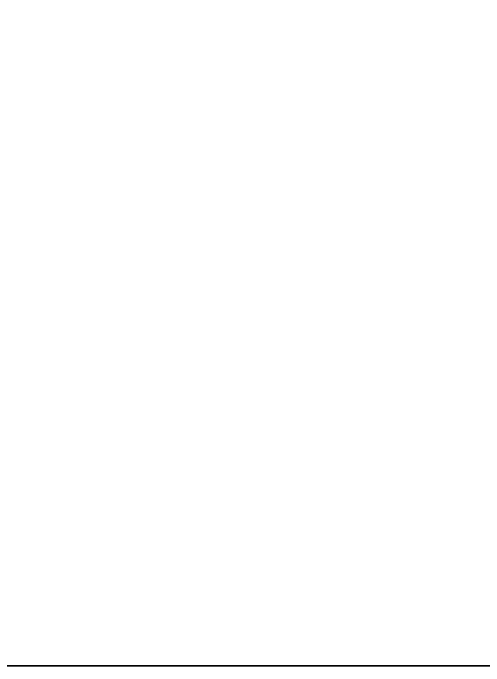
# Model space of a CAD drawing. Extents: x -1 to 891, y -1591 to 1.
# Drawn here: x 107.7 to 156, y -910 to -843 of the extents above; entities that cross this region are included whole.
import ezdxf

# ---------------------------------------------------------------- set-up
doc = ezdxf.new("R2010")
doc.units = 0
for name, color, linetype in [('IQ_200_2D', 1, 'Continuous'), ('IQ_200_3D', 1, 'Continuous'), ('IQ_BLACK_3D', 250, 'Continuous'), ('IQ_BLUE_3D', 5, 'Continuous')]:
    doc.layers.add(name, color=color, linetype=linetype)

msp = doc.modelspace()

# ---------------------------------------------------------------- linework, layer by layer
at = {"layer": 'IQ_200_2D', "transparency": 33554687}
msp.add_line((0, -910), (890, -910), dxfattribs=at)

# ---------------------------------------------------------------- meshes
at = {"layer": 'IQ_200_3D', "transparency": 33554687}
mesh = msp.add_polyface(dxfattribs=at)
corners = [(890, 0, 130), (890, -835, 130), (160, -835, 130), (160, -910, 130), (0, -910, 130), (0, 0, 130)]
mesh.append_faces([[corners[k] for k in face] for face in [(0, 1, 2, 5)]], dxfattribs={"vtx2": -1})
mesh.append_faces([[corners[k] for k in face] for face in [(2, 3, 4, 5)]], dxfattribs={"vtx3": -1})
mesh = msp.add_polyface(dxfattribs=at)
corners = [(890, 0, 950), (0, 0, 950), (0, -910, 950), (160, -910, 950), (160, -835, 950), (890, -835, 950)]
mesh.append_faces([[corners[k] for k in face] for face in [(2, 3, 4, 1)]], dxfattribs={"vtx2": -1})
mesh.append_faces([[corners[k] for k in face] for face in [(4, 5, 0, 1)]], dxfattribs={"vtx3": -1})
mesh = msp.add_polyface(dxfattribs=at)
corners = [(160, -910, 950), (0, -910, 950), (0, -910, 130), (160, -910, 130), (145, -910, 945), (145, -910, 900), (145, -910, 180), (145, -910, 135), (15, -910, 135), (15, -910, 180), (15, -910, 900), (15, -910, 945)]
mesh.append_faces([[corners[k] for k in face] for face in [(1, 11, 4, 0), (2, 8, 9, 1)]], dxfattribs={"vtx0": -1, "vtx2": -1})
mesh.append_faces([[corners[k] for k in face] for face in [(0, 4, 5, 6)]], dxfattribs={"vtx0": -1, "vtx3": -1})
mesh.append_faces([[corners[k] for k in face] for face in [(10, 11, 1, 9)]], dxfattribs={"vtx1": -1, "vtx2": -1})
mesh.append_faces([[corners[k] for k in face] for face in [(7, 8, 2, 3), (6, 7, 3, 0)]], dxfattribs={"vtx1": -1, "vtx3": -1})
at = {"layer": 'IQ_BLACK_3D', "transparency": 33554687}
mesh = msp.add_polyface(dxfattribs=at)
corners = [(15, -910, 900), (15, -910, 180), (145, -910, 180), (145, -910, 900), (97.25, -910, 493.75), (97.25, -910, 477.5), (62.25, -910, 477.5), (62.25, -910, 493.75)]
mesh.append_faces([[corners[k] for k in face] for face in [(0, 7, 4, 3), (7, 0, 1, 6)]], dxfattribs={"vtx0": -1, "vtx2": -1})
mesh.append_faces([[corners[k] for k in face] for face in [(2, 3, 4, 5), (5, 6, 1, 2)]], dxfattribs={"vtx1": -1, "vtx3": -1})
at = {"layer": 'IQ_BLUE_3D', "transparency": 33554687}
mesh = msp.add_polyface(dxfattribs=at)
corners = [(15, -910, 135), (145, -910, 135), (145, -910, 180), (15, -910, 180)]
mesh.append_faces([[corners[k] for k in face] for face in [(0, 1, 2, 3)]])
mesh = msp.add_polyface(dxfattribs=at)
corners = [(145, -910, 900), (145, -910, 945), (15, -910, 945), (15, -910, 900)]
mesh.append_faces([[corners[k] for k in face] for face in [(0, 1, 2, 3)]])

doc.saveas('drawing.dxf')
